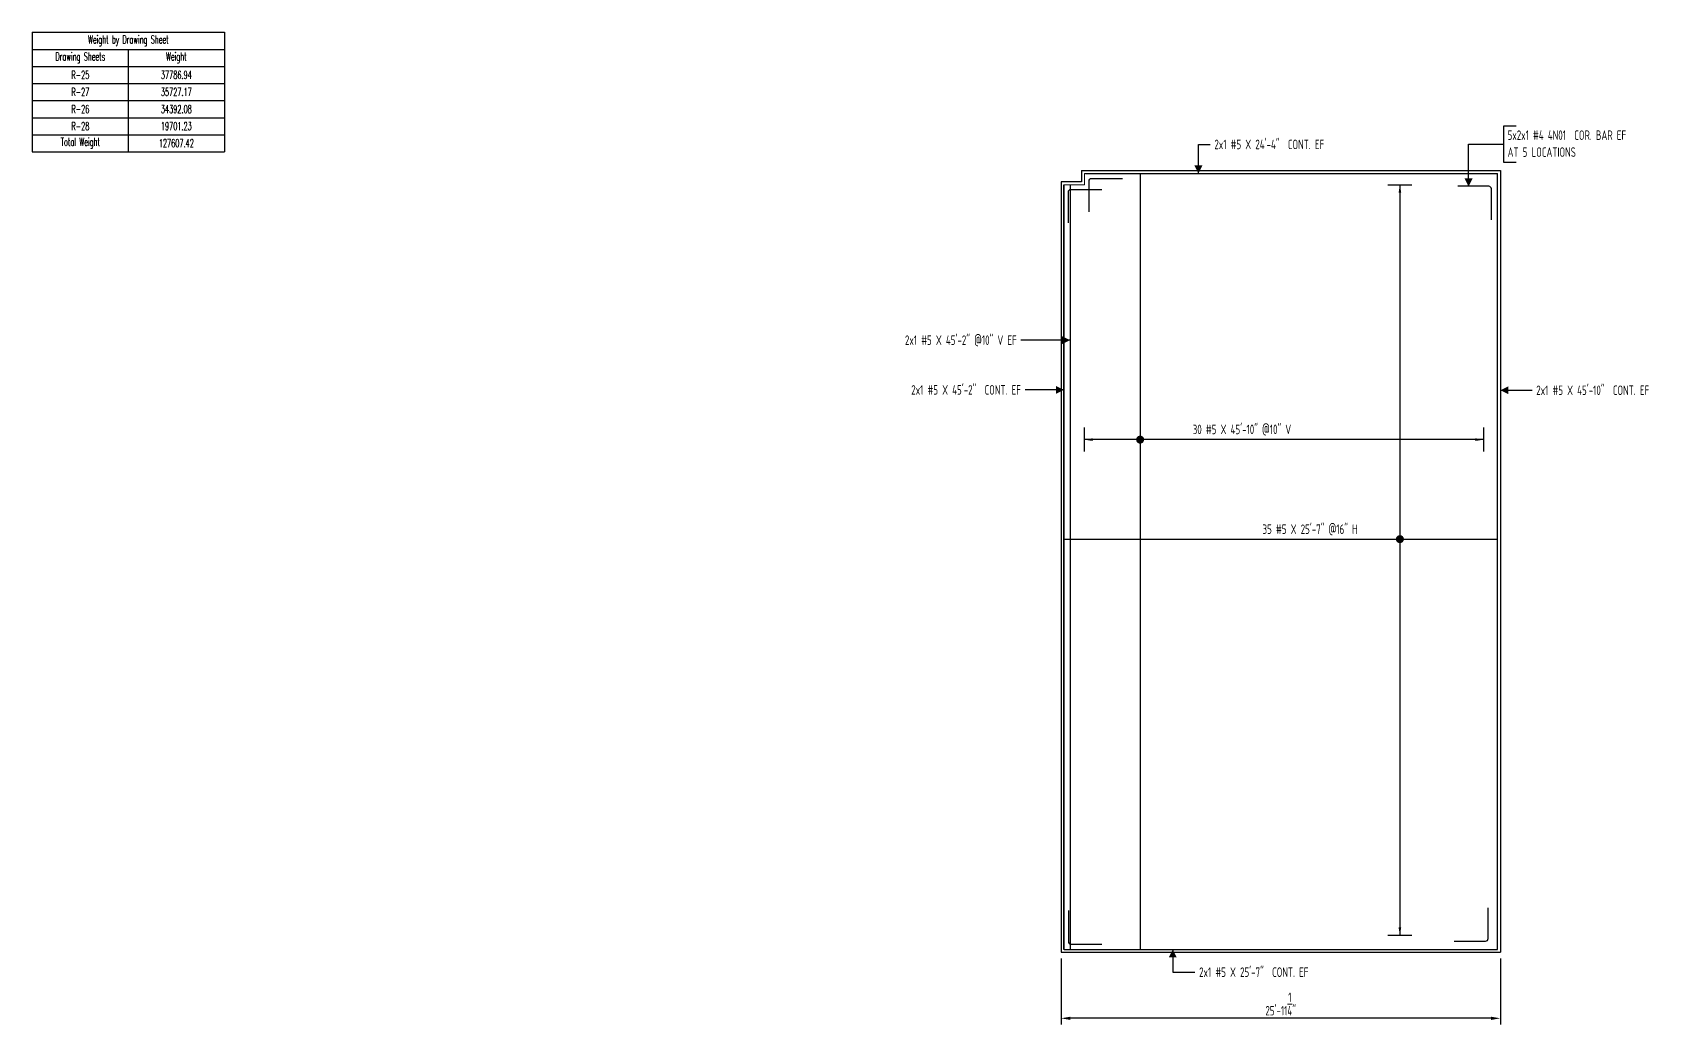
# Model space of a CAD drawing. Header units: inches. Extents: x 10095 to 38568, y -2433 to 4174.
# Drawn here: x 33107 to 34252, y 365 to 1068 of the extents above; entities that cross this region are included whole.
import ezdxf
from ezdxf.enums import TextEntityAlignment as Align

# ---------------------------------------------------------------- set-up
doc = ezdxf.new("R2010")
doc.units = ezdxf.units.IN
doc.header["$MEASUREMENT"] = 0
doc.layers.get('0').update_dxf_attribs({"linetype": 'CONTINUOUS'})
doc.layers.get('Defpoints').update_dxf_attribs({"linetype": 'CONTINUOUS'})
for name, color, linetype in [('0-25TEXT', 7, 'CONTINUOUS'), ('0-35', 3, 'CONTINUOUS'), ('0-35TEXT', 3, 'CONTINUOUS'), ('BAR-LBL', 2, 'CONTINUOUS'), ('BARLIST', 7, 'CONTINUOUS'), ('RANGELAY', 7, 'CONTINUOUS'), ('REBARS', 4, 'CONTINUOUS')]:
    doc.layers.add(name, color=color, linetype=linetype)
doc.layers.add('COVER', color=6, linetype='CONTINUOUS', lineweight=0, plot=False)
doc.styles.add('AR', font='ARCHQUIK.shx', dxfattribs={"width": 0.8})
doc.styles.add('ROMANS', font='romans.shx', dxfattribs={"width": 0.57})
doc.dimstyles.new('CADS_DIM_48', dxfattribs={"dimscale": 48, "dimtxt": 0.09375, "dimasz": 0.09375, "dimexe": 0.0625, "dimexo": 0.0625, "dimgap": 0.09375, "dimtad": 0, "dimtih": 1, "dimtoh": 1, "dimzin": 1, "dimdsep": 46, "dimlunit": 4, "dimtxsty": 'AR', "dimblk": 'CLOSED', "dimcen": 0.1875, "dimadec": 0, "dimazin": 0, "dimtfac": 1, "dimtofl": 0, "dimtmove": 0, "dimatfit": 1, "dimldrblk": 'DOTBLANK', "dimfxl": 1, "dimtzin": 0, "dimarcsym": 0})

# ---------------------------------------------------------------- blocks, each defined once
blk = doc.blocks.new('*D443')
at = {"layer": 'COVER', "color": 0, "lineweight": -2, "transparency": 16777216}
for p, q in [((33836.1, 411.7), (33836.1, 364.9)), ((34147.3, 411.7), (34147.3, 364.9)), ((34140.6, 369.4), (33842.8, 369.4))]:
    blk.add_line(p, q, dxfattribs=at)
at = {"layer": 'COVER', "color": 0, "transparency": 16777216}
for points in [[(33842.8, 370.5), (33842.8, 368.2), (33836.1, 369.4)], [(34140.6, 370.5), (34140.6, 368.2), (34147.3, 369.4)]]:
    blk.add_solid(points, dxfattribs=at)
at = {"layer": 'Defpoints', "color": 0, "transparency": 16777216}
for p in [(33836.1, 416.2), (34147.3, 416.2), (33836.1, 369.4)]:
    blk.add_point(p, dxfattribs=at)
at = {"layer": 'COVER', "color": 0, "transparency": 16777216, "insert": (33991.7, 379.5), "char_height": 6.75, "attachment_point": 5, "style": 'AR'}
blk.add_mtext('25\'-11{\\H1.000000x;\\S1/4;}"', dxfattribs=at)
blk = doc.blocks.new('_DotBlank')
at = {"layer": '0-35', "color": 0, "lineweight": -2}
blk.add_line((-0.5, 0), (-1, 0), dxfattribs=at)
blk.add_circle((0, 0), 0.5, dxfattribs=at)
blk = doc.blocks.new('*U1324', base_point=(33838.1, 708.7))
at = {"layer": 'REBARS', "color": 0}
blk.add_lwpolyline([(33838.1, 709), (34145.1, 709)], dxfattribs=at)
blk = doc.blocks.new('rendmark')
at = {"color": 4}
blk.add_line((0, -3), (0, 3), dxfattribs=at)
blk = doc.blocks.new('rarrow')
at = {"color": 7}
blk.add_solid([(2, -0.33), (2, 0.33), (0, 0)], dxfattribs=at)
blk = doc.blocks.new('*U1687', base_point=(34076.1, 960.2))
at = {"layer": 'RANGELAY'}
blk.add_line((34076.1, 960.2), (34076.1, 428.2), dxfattribs=at)
at = {"layer": 'RANGELAY', "xscale": 2.834645669291339, "yscale": 2.834645669291339}
for name, p, rotation in [('rendmark', (34076.1, 960.2), 269.9999999999999), ('rarrow', (34076.1, 960.2), 269.9999999999999), ('rendmark', (34076.1, 428.2), 89.999996929531), ('rarrow', (34076.1, 428.2), 89.999996929531)]:
    blk.add_blockref(name, p, dxfattribs=dict(at, rotation=rotation))
blk = doc.blocks.new('VPM952EC1')
at = {"const_width": 1}
blk.add_lwpolyline([(-0.5, 0, 1), (0.5, 0, 1)], format="xyb", close=True, dxfattribs=at)
blk = doc.blocks.new('*U1229', base_point=(33891.8, 968.2))
at = {"layer": 'REBARS', "color": 0}
blk.add_lwpolyline([(33892.1, 968.2), (33892.1, 418.2)], dxfattribs=at)
blk = doc.blocks.new('*U1686', base_point=(34135.3, 779.5))
at = {"layer": 'RANGELAY'}
blk.add_line((34135.3, 779.5), (33852.7, 779.5), dxfattribs=at)
at = {"layer": 'RANGELAY', "xscale": 2.834645669291339, "yscale": 2.834645669291339}
for name, p, rotation in [('rendmark', (33852.7, 779.5), 359.9999969295309), ('rarrow', (33852.7, 779.5), 359.9999969295309), ('rarrow', (34135.3, 779.5), 179.9999999999999), ('rendmark', (34135.3, 779.5), 179.9999999999999)]:
    blk.add_blockref(name, p, dxfattribs=dict(at, rotation=rotation))
blk = doc.blocks.new('VPM952EF3')
at = {"const_width": 1}
blk.add_lwpolyline([(-0.5, 0, 1), (0.5, 0, 1)], format="xyb", close=True, dxfattribs=at)
blk = doc.blocks.new('leadrblk')
blk.add_lwpolyline([(0, 0, 0, 1, 0), (1, 0, 1, 1, 0)], format="xyseb")
blk = doc.blocks.new('*U1059', base_point=(33841.1, 421.7))
at = {"layer": 'REBARS', "color": 0}
blk.add_lwpolyline([(33841.3, 445.7), (33841.3, 423.7, 0.414214), (33843.1, 421.9), (33865.1, 421.9)], format="xyb", dxfattribs=at)
blk = doc.blocks.new('*U1060', base_point=(34138.6, 423.7))
at = {"layer": 'REBARS', "color": 0}
blk.add_lwpolyline([(34138.4, 447.7), (34138.4, 425.7, -0.414214), (34136.6, 423.9), (34114.6, 423.9)], format="xyb", dxfattribs=at)
blk = doc.blocks.new('*U694', base_point=(34145.7, 418.2))
at = {"layer": 'REBARS', "color": 0}
blk.add_lwpolyline([(34145.3, 418.2), (34145.3, 968.2)], dxfattribs=at)
blk = doc.blocks.new('*U635', base_point=(33838.4, 418.2))
at = {"layer": 'REBARS', "color": 0}
blk.add_lwpolyline([(33838.1, 418.2), (33838.1, 960.2)], dxfattribs=at)
blk = doc.blocks.new('*U1061', base_point=(33841.1, 957.2))
at = {"layer": 'REBARS', "color": 0}
blk.add_lwpolyline([(33841.3, 933.2), (33841.3, 955.2, -0.414214), (33843.1, 956.9), (33865.1, 956.9)], format="xyb", dxfattribs=at)
blk = doc.blocks.new('*U744', base_point=(33853.3, 967.9))
at = {"layer": 'REBARS', "color": 0}
blk.add_lwpolyline([(33853.3, 968.2), (34145.3, 968.2)], dxfattribs=at)
blk = doc.blocks.new('*U636', base_point=(33837.8, 960.2))
at = {"layer": 'REBARS', "color": 0}
blk.add_lwpolyline([(33838.1, 960.2), (33838.1, 418.2)], dxfattribs=at)
blk = doc.blocks.new('*U1062', base_point=(33855.7, 964.8))
at = {"layer": 'REBARS', "color": 0}
blk.add_lwpolyline([(33856, 940.8), (33856, 962.8, -0.414214), (33857.7, 964.6), (33879.7, 964.6)], format="xyb", dxfattribs=at)
blk = doc.blocks.new('*U1063', base_point=(34141.1, 959.2))
at = {"layer": 'REBARS', "color": 0}
blk.add_lwpolyline([(34140.9, 935.2), (34140.9, 957.2, 0.414214), (34139.1, 959), (34117.1, 959)], format="xyb", dxfattribs=at)
blk = doc.blocks.new('*U1323', base_point=(33838.3, 418.5))
at = {"layer": 'REBARS', "color": 0}
blk.add_lwpolyline([(33838.3, 418.2), (34145.3, 418.2)], dxfattribs=at)
blk = doc.blocks.new('*U1233', base_point=(33842.8, 960.2))
at = {"layer": 'REBARS', "color": 0}
blk.add_lwpolyline([(33842.5, 960.2), (33842.5, 418.2)], dxfattribs=at)
blk = doc.blocks.new('*T1737')
at = {"layer": 'BARLIST', "color": 0, "linetype": 'ByBlock', "lineweight": -2, "transparency": 16777216}
for p, q in [((0, 0), (136.1, 0)), ((0, 0), (0, -84.7)), ((136.1, 0), (136.1, -84.7)), ((0, -12.1), (136.1, -12.1)), ((68, -12.1), (68, -84.7)), ((0, -24.2), (136.1, -24.2)), ((0, -36.3), (136.1, -36.3)), ((0, -48.4), (136.1, -48.4)), ((0, -60.5), (136.1, -60.5)), ((0, -72.6), (136.1, -72.6)), ((0, -84.7), (136.1, -84.7))]:
    blk.add_line(p, q, dxfattribs=at)
at = {"layer": 'BARLIST', "color": 0, "transparency": 16777216, "attachment_point": 5, "style": 'ROMANS'}
for s, insert, char_height, width in [('Weight by Drawing Sheet', (68, -6), 5.669, 131.528), ('Drawing Sheets', (34, -18.1), 5.669, 63.496), ('Weight ', (102, -18.1), 5.67, 63.496), ('R-25', (34, -30.2), 5.67, 63.496), ('37786.94', (102, -30.2), 5.67, 63.496), ('R-27', (34, -42.3), 5.67, 63.496), ('35727.17', (102, -42.3), 5.67, 63.496), ('R-26', (34, -54.4), 5.67, 63.496), ('34392.08', (102, -54.4), 5.67, 63.496), ('R-28', (34, -66.5), 5.67, 63.496), ('19701.23', (102, -66.5), 5.67, 63.496), ('Total Weight', (34, -78.6), 5.669, 63.496), ('127607.42', (102, -78.6), 5.67, 63.496)]:
    blk.add_mtext(s, dxfattribs=dict(at, insert=insert, char_height=char_height, width=width))

msp = doc.modelspace()

# ---------------------------------------------------------------- linework, layer by layer
at = {"layer": '0-25TEXT'}
for points in [[(34158.43551, 1001.66195), (34149.43645, 1001.66195), (34149.43645, 976.16463), (34158.43551, 976.16463)], [(33933.40682, 968.17976), (33933.40682, 988.73499), (33941.74541, 988.73499)], [(34124.78627, 958.99335), (34124.78628, 988.91329), (34149.43645, 988.91329)], [(33842.50319, 850.00116), (33807.72191, 850.00116)], [(33838.09924, 814.75296), (33810.66725, 814.75296)], [(34147.34924, 814.47929), (34169.7284, 814.47929)], [(33915.26683, 418.17953), (33915.26747, 402.06913), (33930.92029, 402.06976)]]:
    msp.add_lwpolyline(points, dxfattribs=at)
at = {"layer": '0-35'}
for p, q in [((33836.09924, 962.17976), (33836.09924, 416.17976)), ((33850.72424, 962.17976), (33836.09924, 962.17976)), ((33850.72424, 970.17976), (34147.34924, 970.17976)), ((33850.72424, 970.17976), (33850.72424, 962.17976)), ((34147.34924, 970.17976), (34147.34924, 416.17976)), ((34147.34924, 970.17976), (34147.34924, 416.17976)), ((33836.09924, 416.17976), (34147.34924, 416.17976))]:
    msp.add_line(p, q, dxfattribs=at)
at = {"layer": 'COVER'}
msp.add_lwpolyline([(33852.72424, 968.17976), (34145.34924, 968.17976), (34145.34924, 418.17976), (33838.09924, 418.17976), (33838.09924, 960.17976), (33852.72424, 960.17976)], close=True, dxfattribs=at)

# ---------------------------------------------------------------- block references
msp.add_blockref('*T1737', (33107.44215, 1068.18141))
at = {"layer": '0-25TEXT'}
for name, p, xscale, yscale, rotation in [('leadrblk', (33933.40682, 968.17976), 5.623937007874017, 2.250708661417324, 90.00000153523449), ('leadrblk', (34124.78627, 958.99335), 5.623937007874017, 2.250708661417324, 90.00000153523449), ('leadrblk', (33838.09924, 814.75296), 5.623937007874017, 2.250708661417324, 180.000003070469), ('VPM952EF3', (33892.14125, 779.50476), 2.834645669291338, 2.834645669291338, 179.9999999999999), ('VPM952EC1', (34076.14779, 708.97496), 2.834645669291338, 2.834645669291338, 269.9999999999999), ('leadrblk', (33915.26683, 418.17953), -5.623937007874017, 2.250708661417324, 90.00228767443309)]:
    msp.add_blockref(name, p, dxfattribs=dict(at, xscale=xscale, yscale=yscale, rotation=rotation))
at = {"layer": '0-25TEXT', "yscale": 2.250708661417324}
for p, xscale in [((33842.50319, 850.00116), -5.623937007874017), ((34147.34924, 814.47929), 5.623937007874017)]:
    msp.add_blockref('leadrblk', p, dxfattribs=dict(at, xscale=xscale))
at = {"layer": 'RANGELAY'}
for name, p in [('*U1687', (34076.14779, 960.17976)), ('*U1686', (34135.34924, 779.50476))]:
    msp.add_blockref(name, p, dxfattribs=at)
at = {"layer": 'REBARS', "color": 4}
for name, p in [('*U744', (33853.34924, 967.86726)), ('*U1062', (33855.72424, 964.83047)), ('*U1229', (33891.82874, 968.17976)), ('*U694', (34145.66156, 418.17976)), ('*U635', (33838.41156, 418.17976)), ('*U636', (33837.78674, 960.17976)), ('*U1061', (33841.09924, 957.17976)), ('*U1233', (33842.81569, 960.17976)), ('*U1063', (34141.14079, 959.24334)), ('*U1324', (33838.09915, 708.66245)), ('*U1060', (34138.62094, 423.67618)), ('*U1059', (33841.09924, 421.67618)), ('*U1323', (33838.34924, 418.49226))]:
    msp.add_blockref(name, p, dxfattribs=at)

# ---------------------------------------------------------------- texts
at = {"layer": '0-35TEXT', "style": 'AR', "width": 0.8}
msp.add_text('AT 5 LOCATIONS', height=6.7498312, dxfattribs=at).set_placement((34152.43614, 979.91424))
at = {"layer": 'BAR-LBL', "style": 'AR', "width": 0.8}
for s, p in [('5x2x1 #4 4N01  COR. BAR EF', (34152.43614, 991.91298)), ('2x1 #5 X 24\'-4"  CONT. EF', (33944.74509, 985.36034)), ('2x1 #5 X 45\'-10"  CONT. EF', (34172.72809, 811.10465)), ('35 #5 X 25\'-7" @16" H', (33978.8541, 712.65544)), ('2x1 #5 X 25\'-7"  CONT. EF', (33933.91997, 398.69511))]:
    msp.add_text(s, height=6.7492913, dxfattribs=at).set_placement(p)
for s, p in [('2x1 #5 X 45\'-2" @10" V EF', (33804.72222, 846.62651)), ('2x1 #5 X 45\'-2"  CONT. EF', (33807.66757, 811.37831)), ('30 #5 X 45\'-10" @10" V', (33999.14903, 783.36954))]:
    msp.add_text(s, height=6.7492913, dxfattribs=at).set_placement(p, align=Align.RIGHT)

# ---------------------------------------------------------------- dimensions: what is measured, and where the dimension line sits
at = {"layer": 'COVER'}
dim = msp.add_linear_dim(base=(33836.09924, 369.35325), p1=(34147.34924, 416.17976), p2=(33836.09924, 416.17976), dimstyle='CADS_DIM_48', override={"dimscale": 72, "dimgap": 0.03125, "dimtad": 1, "dimtih": 0, "dimtoh": 0, "dimdec": 3, "dimtdec": 3}, dxfattribs=at)
dim.commit()
dim.dimension.update_dxf_attribs({"geometry": '*D443', "text_midpoint": (33991.72424, 379.47825)})

doc.saveas('drawing.dxf')
